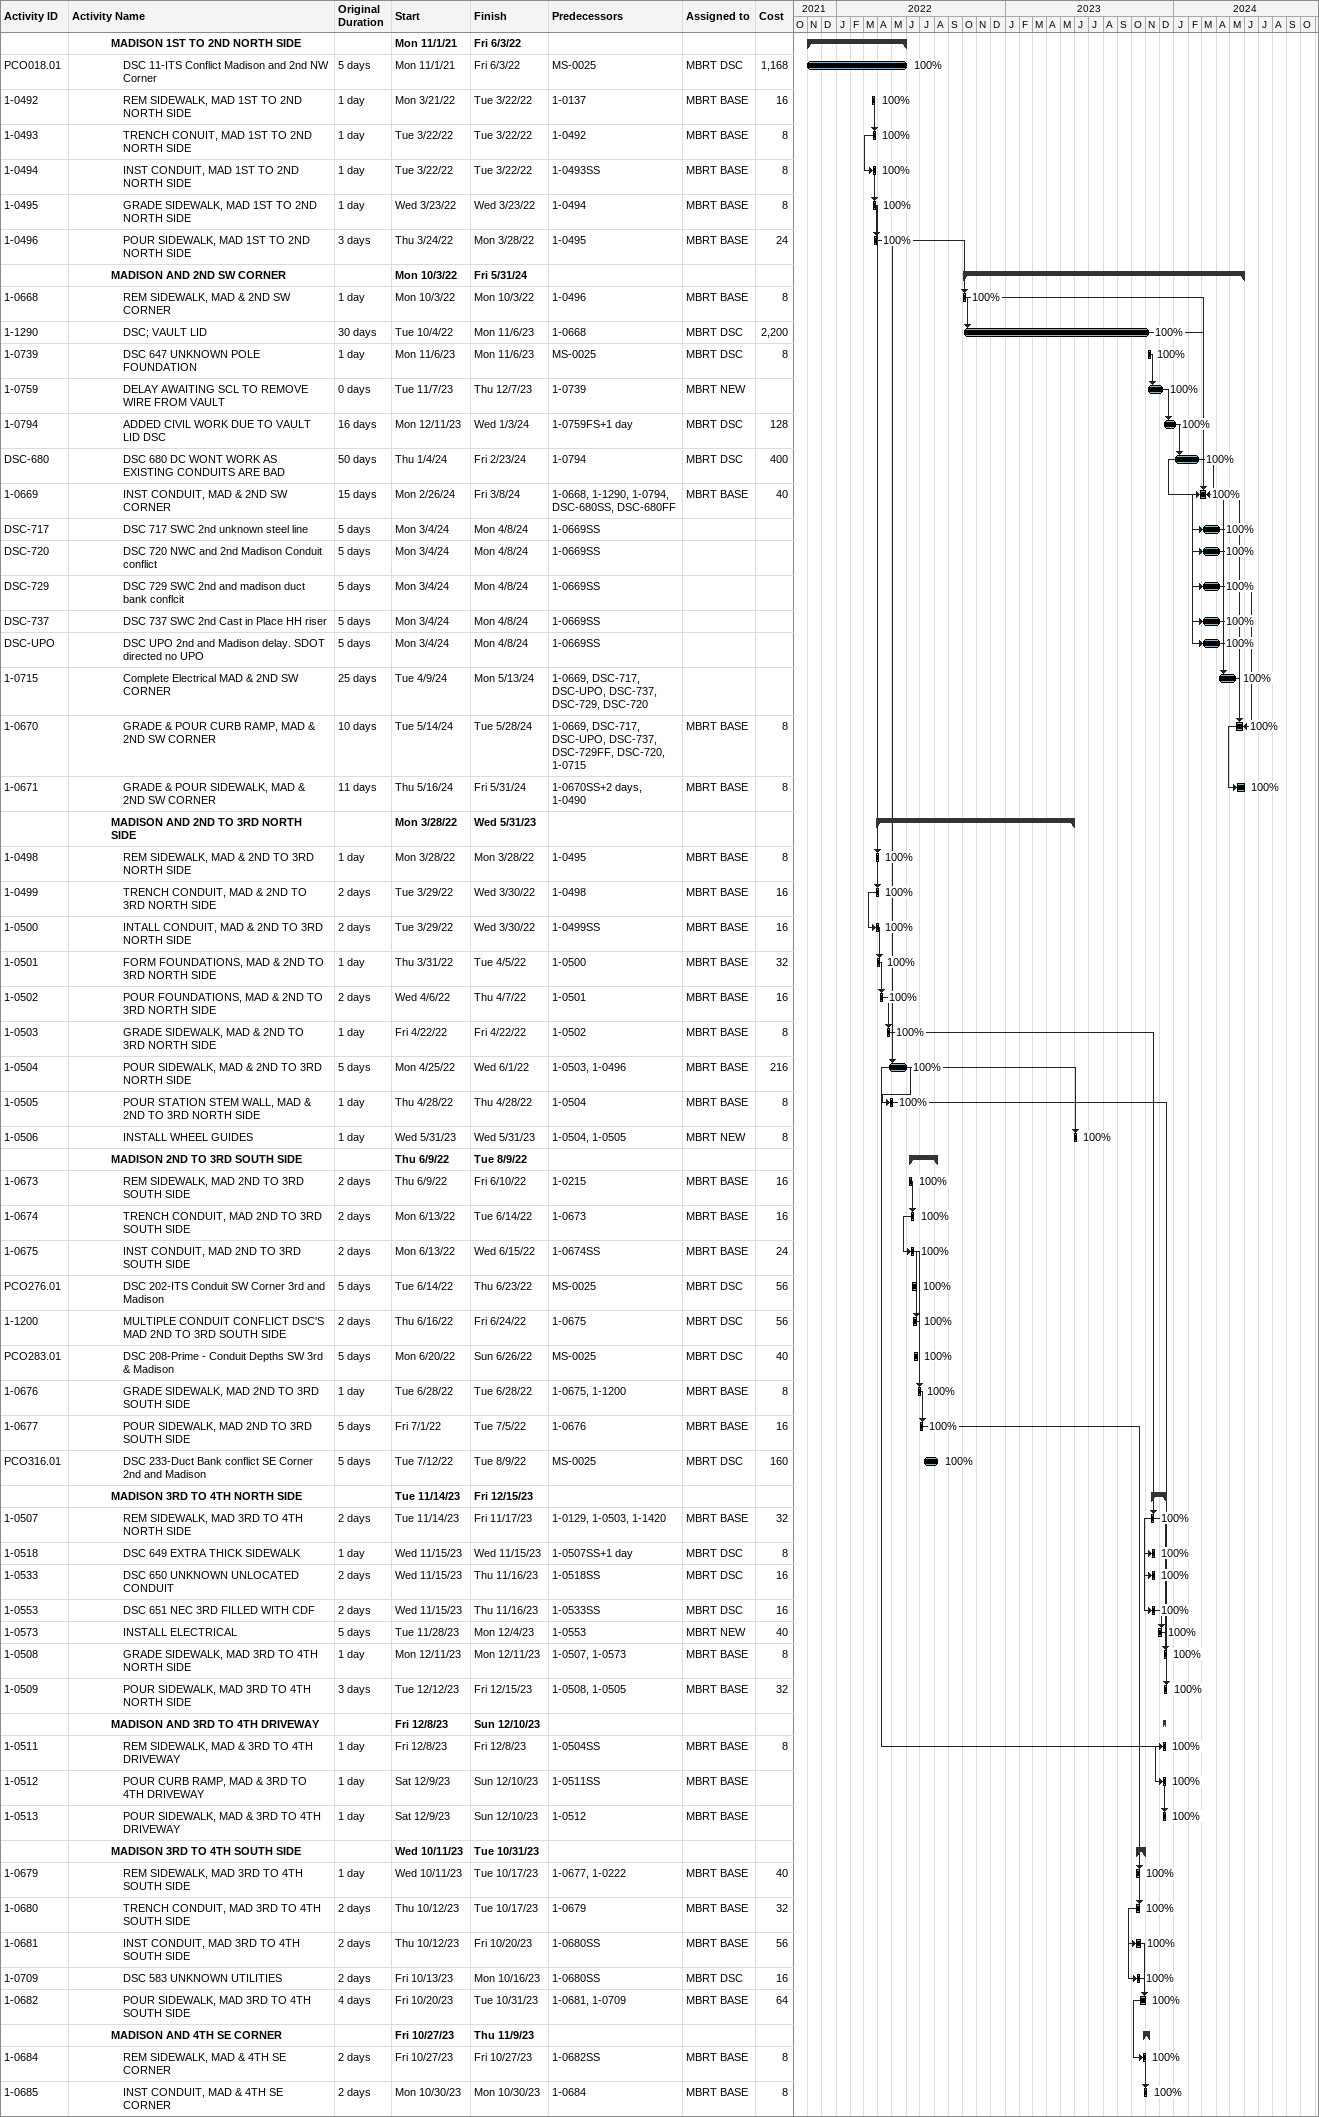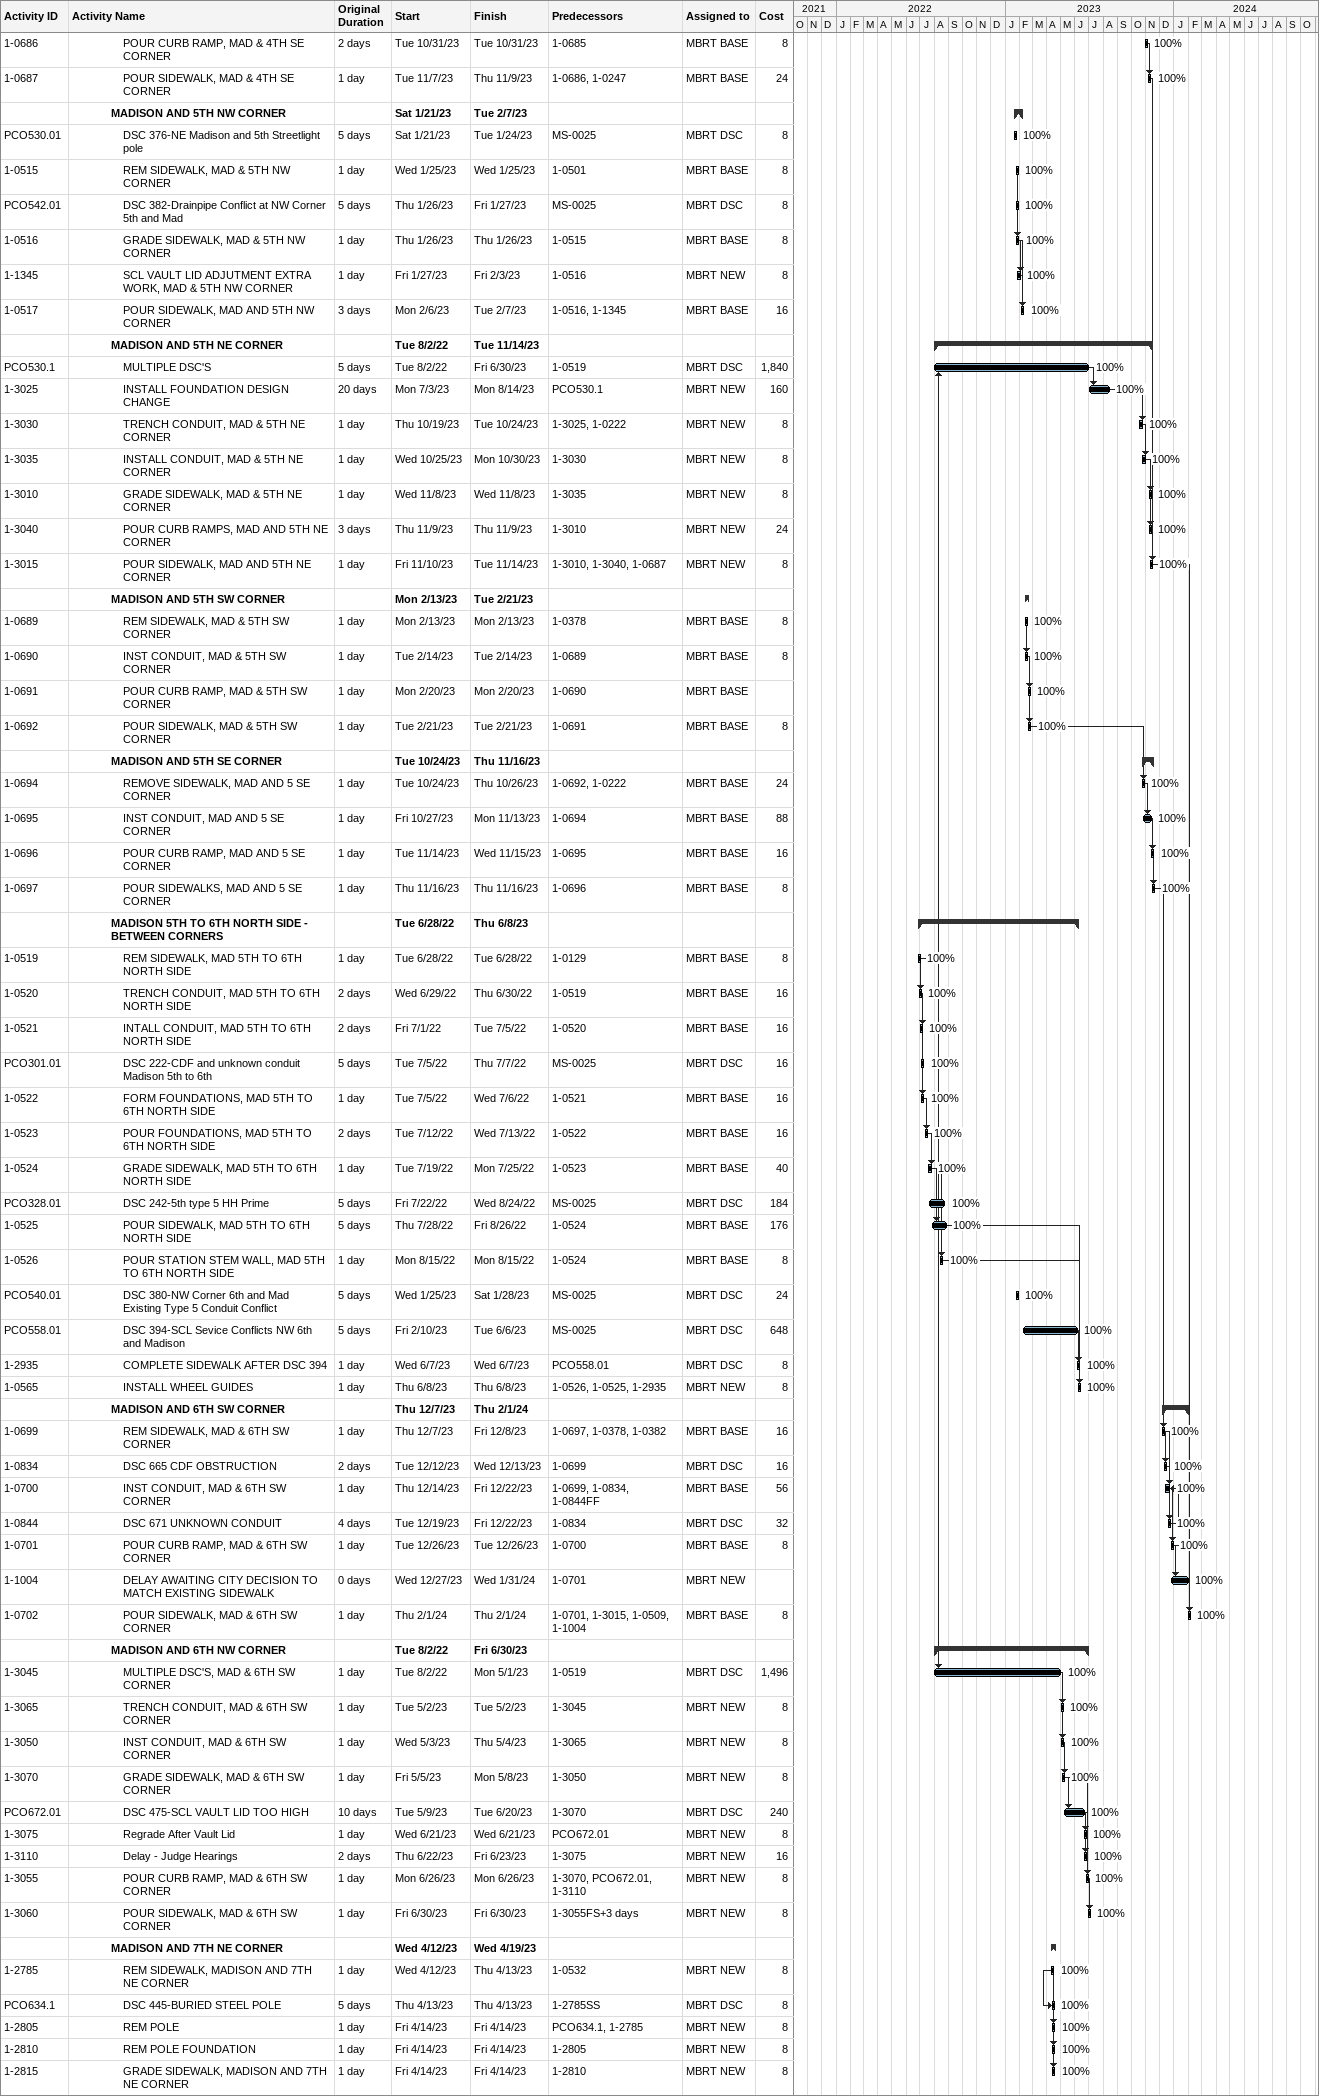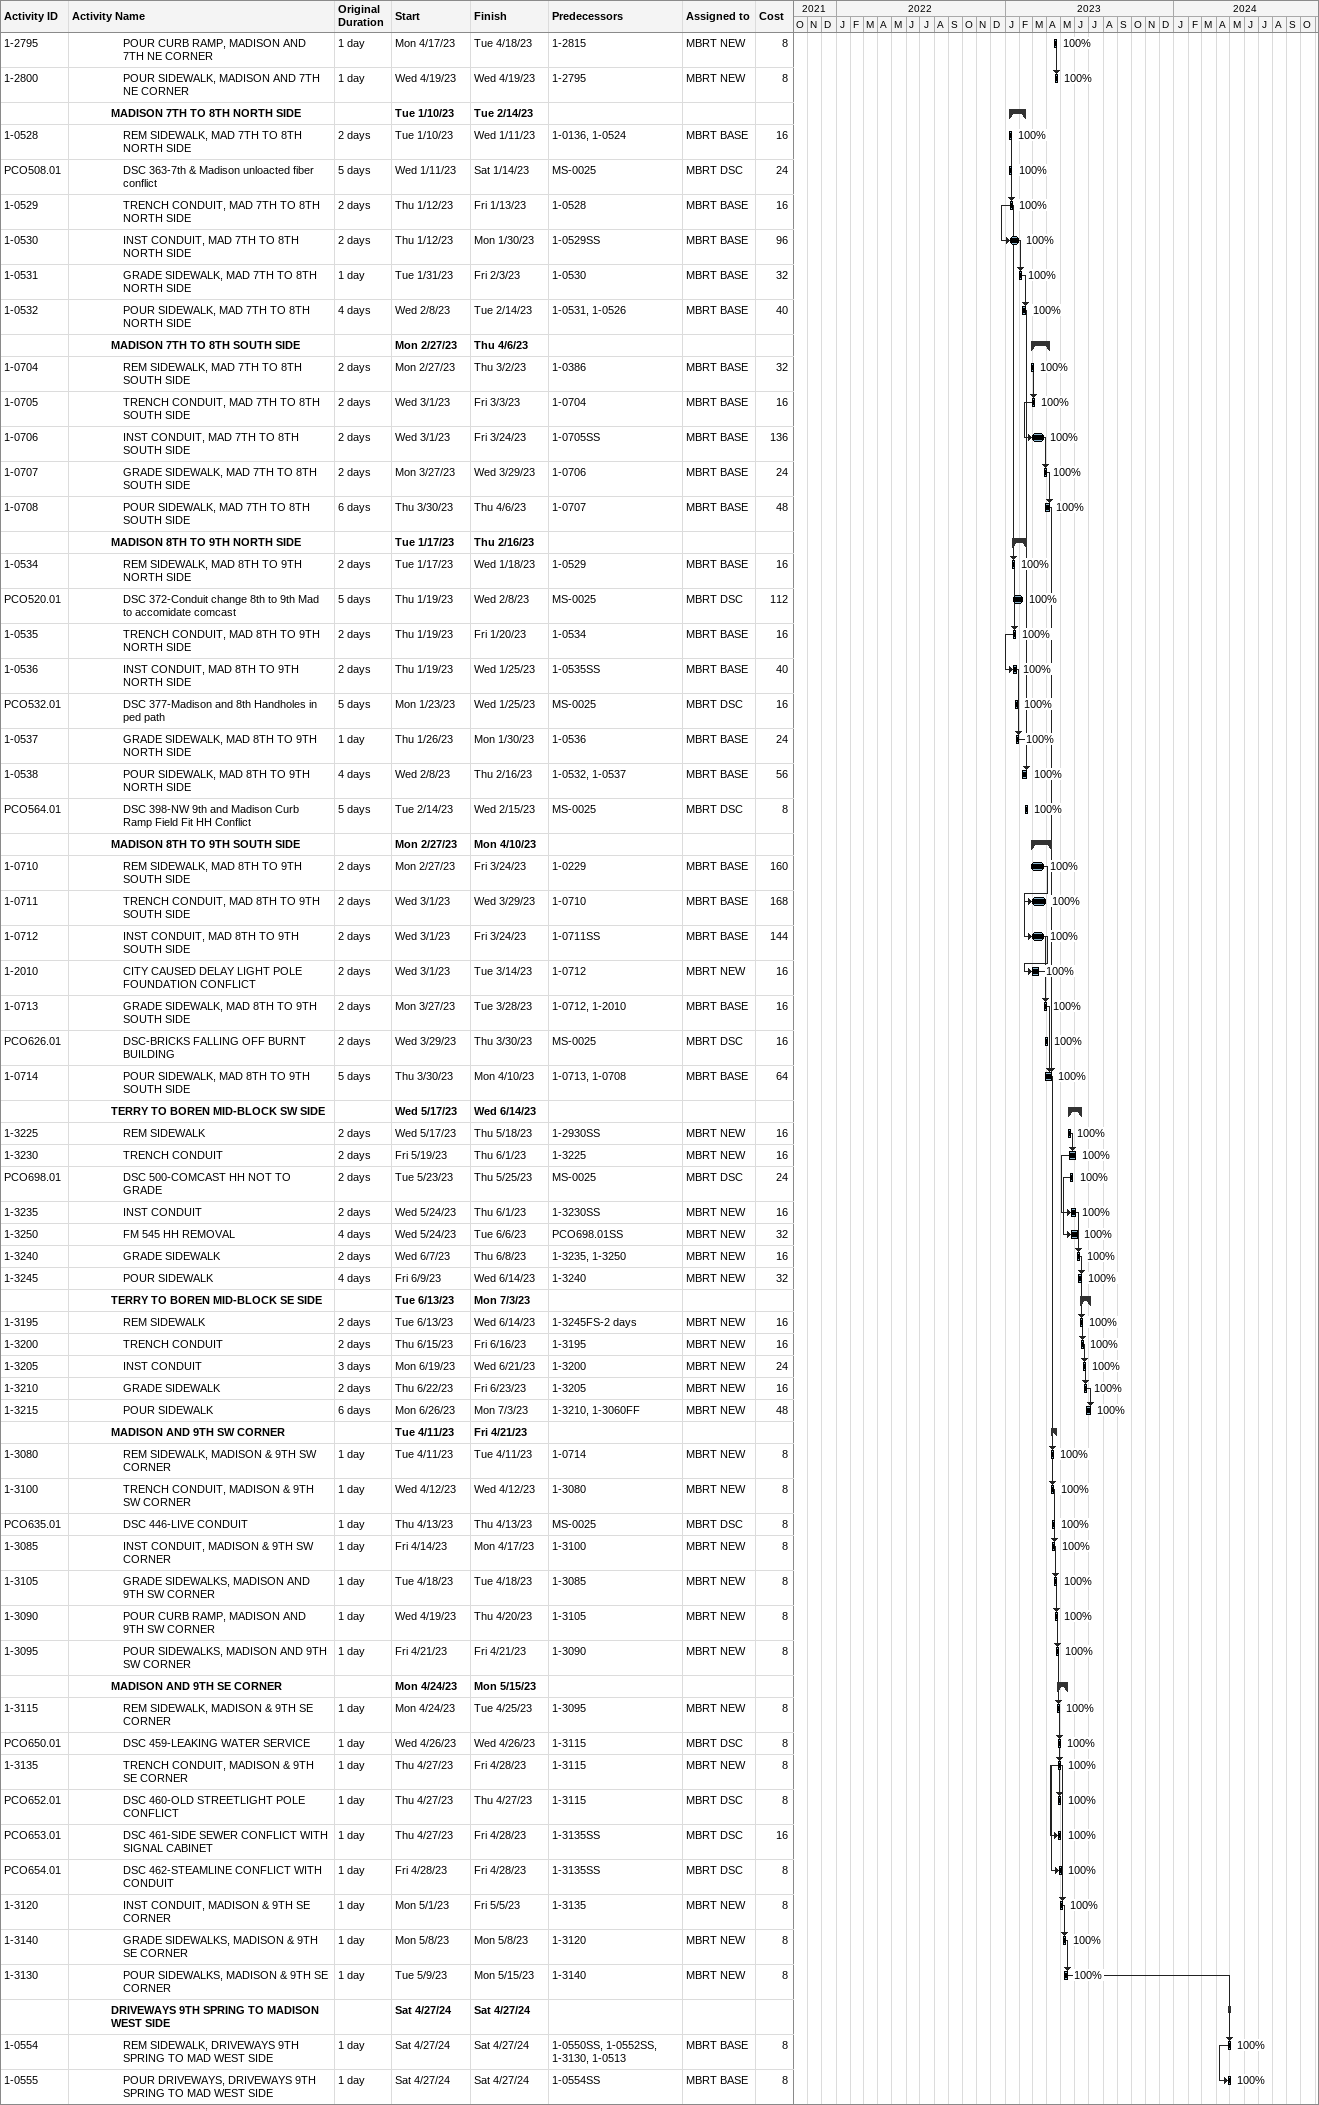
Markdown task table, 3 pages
| ID | Level | Task | Original duration | Start | Finish | Predecessors | Resources | % complete | Cost |
|---|---|---|---|---|---|---|---|---|---|
|  | 4 | **MADISON 1ST TO 2ND NORTH SIDE** |  | 2021-11-01 | 2022-06-03 |  |  |  |  |
| PCO018.01 | 5 | DSC 11-ITS Conflict Madison and 2nd NW Corner | 5d | 2021-11-01 | 2022-06-03 | MS-0025 | MBRT DSC | 100 | 1168 |
| 1-0492 | 5 | REM SIDEWALK, MAD 1ST TO 2ND NORTH SIDE | 1d | 2022-03-21 | 2022-03-22 | 1-0137 | MBRT BASE | 100 | 16 |
| 1-0493 | 5 | TRENCH CONUIT, MAD 1ST TO 2ND NORTH SIDE | 1d | 2022-03-22 | 2022-03-22 | 1-0492 | MBRT BASE | 100 | 8 |
| 1-0494 | 5 | INST CONDUIT, MAD 1ST TO 2ND NORTH SIDE | 1d | 2022-03-22 | 2022-03-22 | 1-0493SS | MBRT BASE | 100 | 8 |
| 1-0495 | 5 | GRADE SIDEWALK, MAD 1ST TO 2ND NORTH SIDE | 1d | 2022-03-23 | 2022-03-23 | 1-0494 | MBRT BASE | 100 | 8 |
| 1-0496 | 5 | POUR SIDEWALK, MAD 1ST TO 2ND NORTH SIDE | 3d | 2022-03-24 | 2022-03-28 | 1-0495 | MBRT BASE | 100 | 24 |
|  | 4 | **MADISON AND 2ND SW CORNER** |  | 2022-10-03 | 2024-05-31 |  |  |  |  |
| 1-0668 | 5 | REM SIDEWALK, MAD & 2ND SW CORNER | 1d | 2022-10-03 | 2022-10-03 | 1-0496 | MBRT BASE | 100 | 8 |
| 1-1290 | 5 | DSC; VAULT LID | 30d | 2022-10-04 | 2023-11-06 | 1-0668 | MBRT DSC | 100 | 2200 |
| 1-0739 | 5 | DSC 647 UNKNOWN POLE FOUNDATION | 1d | 2023-11-06 | 2023-11-06 | MS-0025 | MBRT DSC | 100 | 8 |
| 1-0759 | 5 | DELAY AWAITING SCL TO REMOVE WIRE FROM VAULT | 0d | 2023-11-07 | 2023-12-07 | 1-0739 | MBRT NEW | 100 |  |
| 1-0794 | 5 | ADDED CIVIL WORK DUE TO VAULT LID DSC | 16d | 2023-12-11 | 2024-01-03 | 1-0759FS+1d | MBRT DSC | 100 | 128 |
| DSC-680 | 5 | DSC 680 DC WONT WORK AS EXISTING CONDUITS ARE BAD | 50d | 2024-01-04 | 2024-02-23 | 1-0794 | MBRT DSC | 100 | 400 |
| 1-0669 | 5 | INST CONDUIT, MAD & 2ND SW CORNER | 15d | 2024-02-26 | 2024-03-08 | 1-0668, 1-1290, 1-0794, DSC-680SS, DSC-680FF | MBRT BASE | 100 | 40 |
| DSC-717 | 5 | DSC 717 SWC 2nd unknown steel line | 5d | 2024-03-04 | 2024-04-08 | 1-0669SS |  | 100 |  |
| DSC-720 | 5 | DSC 720 NWC and 2nd Madison Conduit conflict | 5d | 2024-03-04 | 2024-04-08 | 1-0669SS |  | 100 |  |
| DSC-729 | 5 | DSC 729 SWC 2nd and madison duct bank conflcit | 5d | 2024-03-04 | 2024-04-08 | 1-0669SS |  | 100 |  |
| DSC-737 | 5 | DSC 737 SWC 2nd Cast in Place HH riser | 5d | 2024-03-04 | 2024-04-08 | 1-0669SS |  | 100 |  |
| DSC-UPO | 5 | DSC UPO 2nd and Madison delay. SDOT directed no UPO | 5d | 2024-03-04 | 2024-04-08 | 1-0669SS |  | 100 |  |
| 1-0715 | 5 | Complete Electrical MAD & 2ND SW CORNER | 25d | 2024-04-09 | 2024-05-13 | 1-0669, DSC-717, DSC-UPO, DSC-737, DSC-729, DSC-720 |  | 100 |  |
| 1-0670 | 5 | GRADE & POUR CURB RAMP, MAD & 2ND SW CORNER | 10d | 2024-05-14 | 2024-05-28 | 1-0669, DSC-717, DSC-UPO, DSC-737, DSC-729FF, DSC-720, 1-0715 | MBRT BASE | 100 | 8 |
| 1-0671 | 5 | GRADE & POUR SIDEWALK, MAD & 2ND SW CORNER | 11d | 2024-05-16 | 2024-05-31 | 1-0670SS+2d, 1-0490 | MBRT BASE | 100 | 8 |
|  | 4 | **MADISON AND 2ND TO 3RD NORTH SIDE** |  | 2022-03-28 | 2023-05-31 |  |  |  |  |
| 1-0498 | 5 | REM SIDEWALK, MAD & 2ND TO 3RD NORTH SIDE | 1d | 2022-03-28 | 2022-03-28 | 1-0495 | MBRT BASE | 100 | 8 |
| 1-0499 | 5 | TRENCH CONDUIT, MAD & 2ND TO 3RD NORTH SIDE | 2d | 2022-03-29 | 2022-03-30 | 1-0498 | MBRT BASE | 100 | 16 |
| 1-0500 | 5 | INTALL CONDUIT, MAD & 2ND TO 3RD NORTH SIDE | 2d | 2022-03-29 | 2022-03-30 | 1-0499SS | MBRT BASE | 100 | 16 |
| 1-0501 | 5 | FORM FOUNDATIONS, MAD & 2ND TO 3RD NORTH SIDE | 1d | 2022-03-31 | 2022-04-05 | 1-0500 | MBRT BASE | 100 | 32 |
| 1-0502 | 5 | POUR FOUNDATIONS, MAD & 2ND TO 3RD NORTH SIDE | 2d | 2022-04-06 | 2022-04-07 | 1-0501 | MBRT BASE | 100 | 16 |
| 1-0503 | 5 | GRADE SIDEWALK, MAD & 2ND TO 3RD NORTH SIDE | 1d | 2022-04-22 | 2022-04-22 | 1-0502 | MBRT BASE | 100 | 8 |
| 1-0504 | 5 | POUR SIDEWALK, MAD & 2ND TO 3RD NORTH SIDE | 5d | 2022-04-25 | 2022-06-01 | 1-0503, 1-0496 | MBRT BASE | 100 | 216 |
| 1-0505 | 5 | POUR STATION STEM WALL, MAD & 2ND TO 3RD NORTH SIDE | 1d | 2022-04-28 | 2022-04-28 | 1-0504 | MBRT BASE | 100 | 8 |
| 1-0506 | 5 | INSTALL WHEEL GUIDES | 1d | 2023-05-31 | 2023-05-31 | 1-0504, 1-0505 | MBRT NEW | 100 | 8 |
|  | 4 | **MADISON 2ND TO 3RD SOUTH SIDE** |  | 2022-06-09 | 2022-08-09 |  |  |  |  |
| 1-0673 | 5 | REM SIDEWALK, MAD 2ND TO 3RD SOUTH SIDE | 2d | 2022-06-09 | 2022-06-10 | 1-0215 | MBRT BASE | 100 | 16 |
| 1-0674 | 5 | TRENCH CONDUIT, MAD 2ND TO 3RD SOUTH SIDE | 2d | 2022-06-13 | 2022-06-14 | 1-0673 | MBRT BASE | 100 | 16 |
| 1-0675 | 5 | INST CONDUIT, MAD 2ND TO 3RD SOUTH SIDE | 2d | 2022-06-13 | 2022-06-15 | 1-0674SS | MBRT BASE | 100 | 24 |
| PCO276.01 | 5 | DSC 202-ITS Conduit SW Corner 3rd and Madison | 5d | 2022-06-14 | 2022-06-23 | MS-0025 | MBRT DSC | 100 | 56 |
| 1-1200 | 5 | MULTIPLE CONDUIT CONFLICT DSC'S MAD 2ND TO 3RD SOUTH SIDE | 2d | 2022-06-16 | 2022-06-24 | 1-0675 | MBRT DSC | 100 | 56 |
| PCO283.01 | 5 | DSC 208-Prime - Conduit Depths SW 3rd & Madison | 5d | 2022-06-20 | 2022-06-26 | MS-0025 | MBRT DSC | 100 | 40 |
| 1-0676 | 5 | GRADE SIDEWALK, MAD 2ND TO 3RD SOUTH SIDE | 1d | 2022-06-28 | 2022-06-28 | 1-0675, 1-1200 | MBRT BASE | 100 | 8 |
| 1-0677 | 5 | POUR SIDEWALK, MAD 2ND TO 3RD SOUTH SIDE | 5d | 2022-07-01 | 2022-07-05 | 1-0676 | MBRT BASE | 100 | 16 |
| PCO316.01 | 5 | DSC 233-Duct Bank conflict SE Corner 2nd and Madison | 5d | 2022-07-12 | 2022-08-09 | MS-0025 | MBRT DSC | 100 | 160 |
|  | 4 | **MADISON 3RD TO 4TH NORTH SIDE** |  | 2023-11-14 | 2023-12-15 |  |  |  |  |
| 1-0507 | 5 | REM SIDEWALK, MAD 3RD TO 4TH NORTH SIDE | 2d | 2023-11-14 | 2023-11-17 | 1-0129, 1-0503, 1-1420 | MBRT BASE | 100 | 32 |
| 1-0518 | 5 | DSC 649 EXTRA THICK SIDEWALK | 1d | 2023-11-15 | 2023-11-15 | 1-0507SS+1d | MBRT DSC | 100 | 8 |
| 1-0533 | 5 | DSC 650 UNKNOWN UNLOCATED CONDUIT | 2d | 2023-11-15 | 2023-11-16 | 1-0518SS | MBRT DSC | 100 | 16 |
| 1-0553 | 5 | DSC 651 NEC 3RD FILLED WITH CDF | 2d | 2023-11-15 | 2023-11-16 | 1-0533SS | MBRT DSC | 100 | 16 |
| 1-0573 | 5 | INSTALL ELECTRICAL | 5d | 2023-11-28 | 2023-12-04 | 1-0553 | MBRT NEW | 100 | 40 |
| 1-0508 | 5 | GRADE SIDEWALK, MAD 3RD TO 4TH NORTH SIDE | 1d | 2023-12-11 | 2023-12-11 | 1-0507, 1-0573 | MBRT BASE | 100 | 8 |
| 1-0509 | 5 | POUR SIDEWALK, MAD 3RD TO 4TH NORTH SIDE | 3d | 2023-12-12 | 2023-12-15 | 1-0508, 1-0505 | MBRT BASE | 100 | 32 |
|  | 4 | **MADISON AND 3RD TO 4TH DRIVEWAY** |  | 2023-12-08 | 2023-12-10 |  |  |  |  |
| 1-0511 | 5 | REM SIDEWALK, MAD & 3RD TO 4TH DRIVEWAY | 1d | 2023-12-08 | 2023-12-08 | 1-0504SS | MBRT BASE | 100 | 8 |
| 1-0512 | 5 | POUR CURB RAMP, MAD & 3RD TO 4TH DRIVEWAY | 1d | 2023-12-09 | 2023-12-10 | 1-0511SS | MBRT BASE | 100 |  |
| 1-0513 | 5 | POUR SIDEWALK, MAD & 3RD TO 4TH DRIVEWAY | 1d | 2023-12-09 | 2023-12-10 | 1-0512 | MBRT BASE | 100 |  |
|  | 4 | **MADISON 3RD TO 4TH SOUTH SIDE** |  | 2023-10-11 | 2023-10-31 |  |  |  |  |
| 1-0679 | 5 | REM SIDEWALK, MAD 3RD TO 4TH SOUTH SIDE | 1d | 2023-10-11 | 2023-10-17 | 1-0677, 1-0222 | MBRT BASE | 100 | 40 |
| 1-0680 | 5 | TRENCH CONDUIT, MAD 3RD TO 4TH SOUTH SIDE | 2d | 2023-10-12 | 2023-10-17 | 1-0679 | MBRT BASE | 100 | 32 |
| 1-0681 | 5 | INST CONDUIT, MAD 3RD TO 4TH SOUTH SIDE | 2d | 2023-10-12 | 2023-10-20 | 1-0680SS | MBRT BASE | 100 | 56 |
| 1-0709 | 5 | DSC 583 UNKNOWN UTILITIES | 2d | 2023-10-13 | 2023-10-16 | 1-0680SS | MBRT DSC | 100 | 16 |
| 1-0682 | 5 | POUR SIDEWALK, MAD 3RD TO 4TH SOUTH SIDE | 4d | 2023-10-20 | 2023-10-31 | 1-0681, 1-0709 | MBRT BASE | 100 | 64 |
|  | 4 | **MADISON AND 4TH SE CORNER** |  | 2023-10-27 | 2023-11-09 |  |  |  |  |
| 1-0684 | 5 | REM SIDEWALK, MAD & 4TH SE CORNER | 2d | 2023-10-27 | 2023-10-27 | 1-0682SS | MBRT BASE | 100 | 8 |
| 1-0685 | 5 | INST CONDUIT, MAD & 4TH SE CORNER | 2d | 2023-10-30 | 2023-10-30 | 1-0684 | MBRT BASE | 100 | 8 |
| 1-0686 | 5 | POUR CURB RAMP, MAD & 4TH SE CORNER | 2d | 2023-10-31 | 2023-10-31 | 1-0685 | MBRT BASE | 100 | 8 |
| 1-0687 | 5 | POUR SIDEWALK, MAD & 4TH SE CORNER | 1d | 2023-11-07 | 2023-11-09 | 1-0686, 1-0247 | MBRT BASE | 100 | 24 |
|  | 4 | **MADISON AND 5TH NW CORNER** |  | 2023-01-21 | 2023-02-07 |  |  |  |  |
| PCO530.01 | 5 | DSC 376-NE Madison and 5th Streetlight pole | 5d | 2023-01-21 | 2023-01-24 | MS-0025 | MBRT DSC | 100 | 8 |
| 1-0515 | 5 | REM SIDEWALK, MAD & 5TH NW CORNER | 1d | 2023-01-25 | 2023-01-25 | 1-0501 | MBRT BASE | 100 | 8 |
| PCO542.01 | 5 | DSC 382-Drainpipe Conflict at NW Corner 5th and Mad | 5d | 2023-01-26 | 2023-01-27 | MS-0025 | MBRT DSC | 100 | 8 |
| 1-0516 | 5 | GRADE SIDEWALK, MAD & 5TH NW CORNER | 1d | 2023-01-26 | 2023-01-26 | 1-0515 | MBRT BASE | 100 | 8 |
| 1-1345 | 5 | SCL VAULT LID ADJUTMENT EXTRA WORK, MAD & 5TH NW CORNER | 1d | 2023-01-27 | 2023-02-03 | 1-0516 | MBRT NEW | 100 | 8 |
| 1-0517 | 5 | POUR SIDEWALK, MAD AND 5TH NW CORNER | 3d | 2023-02-06 | 2023-02-07 | 1-0516, 1-1345 | MBRT BASE | 100 | 16 |
|  | 4 | **MADISON AND 5TH NE CORNER** |  | 2022-08-02 | 2023-11-14 |  |  |  |  |
| PCO530.1 | 5 | MULTIPLE DSC'S | 5d | 2022-08-02 | 2023-06-30 | 1-0519 | MBRT DSC | 100 | 1840 |
| 1-3025 | 5 | INSTALL FOUNDATION DESIGN CHANGE | 20d | 2023-07-03 | 2023-08-14 | PCO530.1 | MBRT NEW | 100 | 160 |
| 1-3030 | 5 | TRENCH CONDUIT, MAD & 5TH NE CORNER | 1d | 2023-10-19 | 2023-10-24 | 1-3025, 1-0222 | MBRT NEW | 100 | 8 |
| 1-3035 | 5 | INSTALL CONDUIT, MAD & 5TH NE CORNER | 1d | 2023-10-25 | 2023-10-30 | 1-3030 | MBRT NEW | 100 | 8 |
| 1-3010 | 5 | GRADE SIDEWALK, MAD & 5TH NE CORNER | 1d | 2023-11-08 | 2023-11-08 | 1-3035 | MBRT NEW | 100 | 8 |
| 1-3040 | 5 | POUR CURB RAMPS, MAD AND 5TH NE CORNER | 3d | 2023-11-09 | 2023-11-09 | 1-3010 | MBRT NEW | 100 | 24 |
| 1-3015 | 5 | POUR SIDEWALK, MAD AND 5TH NE CORNER | 1d | 2023-11-10 | 2023-11-14 | 1-3010, 1-3040, 1-0687 | MBRT NEW | 100 | 8 |
|  | 4 | **MADISON AND 5TH SW CORNER** |  | 2023-02-13 | 2023-02-21 |  |  |  |  |
| 1-0689 | 5 | REM SIDEWALK, MAD & 5TH SW CORNER | 1d | 2023-02-13 | 2023-02-13 | 1-0378 | MBRT BASE | 100 | 8 |
| 1-0690 | 5 | INST CONDUIT, MAD & 5TH SW CORNER | 1d | 2023-02-14 | 2023-02-14 | 1-0689 | MBRT BASE | 100 | 8 |
| 1-0691 | 5 | POUR CURB RAMP, MAD & 5TH SW CORNER | 1d | 2023-02-20 | 2023-02-20 | 1-0690 | MBRT BASE | 100 |  |
| 1-0692 | 5 | POUR SIDEWALK, MAD & 5TH SW CORNER | 1d | 2023-02-21 | 2023-02-21 | 1-0691 | MBRT BASE | 100 | 8 |
|  | 4 | **MADISON AND 5TH SE CORNER** |  | 2023-10-24 | 2023-11-16 |  |  |  |  |
| 1-0694 | 5 | REMOVE SIDEWALK, MAD AND 5 SE CORNER | 1d | 2023-10-24 | 2023-10-26 | 1-0692, 1-0222 | MBRT BASE | 100 | 24 |
| 1-0695 | 5 | INST CONDUIT, MAD AND 5 SE CORNER | 1d | 2023-10-27 | 2023-11-13 | 1-0694 | MBRT BASE | 100 | 88 |
| 1-0696 | 5 | POUR CURB RAMP, MAD AND 5 SE CORNER | 1d | 2023-11-14 | 2023-11-15 | 1-0695 | MBRT BASE | 100 | 16 |
| 1-0697 | 5 | POUR SIDEWALKS, MAD AND 5 SE CORNER | 1d | 2023-11-16 | 2023-11-16 | 1-0696 | MBRT BASE | 100 | 8 |
|  | 4 | **MADISON 5TH TO 6TH NORTH SIDE - BETWEEN CORNERS** |  | 2022-06-28 | 2023-06-08 |  |  |  |  |
| 1-0519 | 5 | REM SIDEWALK, MAD 5TH TO 6TH NORTH SIDE | 1d | 2022-06-28 | 2022-06-28 | 1-0129 | MBRT BASE | 100 | 8 |
| 1-0520 | 5 | TRENCH CONDUIT, MAD 5TH TO 6TH NORTH SIDE | 2d | 2022-06-29 | 2022-06-30 | 1-0519 | MBRT BASE | 100 | 16 |
| 1-0521 | 5 | INTALL CONDUIT, MAD 5TH TO 6TH NORTH SIDE | 2d | 2022-07-01 | 2022-07-05 | 1-0520 | MBRT BASE | 100 | 16 |
| PCO301.01 | 5 | DSC 222-CDF and unknown conduit Madison 5th to 6th | 5d | 2022-07-05 | 2022-07-07 | MS-0025 | MBRT DSC | 100 | 16 |
| 1-0522 | 5 | FORM FOUNDATIONS, MAD 5TH TO 6TH NORTH SIDE | 1d | 2022-07-05 | 2022-07-06 | 1-0521 | MBRT BASE | 100 | 16 |
| 1-0523 | 5 | POUR FOUNDATIONS, MAD 5TH TO 6TH NORTH SIDE | 2d | 2022-07-12 | 2022-07-13 | 1-0522 | MBRT BASE | 100 | 16 |
| 1-0524 | 5 | GRADE SIDEWALK, MAD 5TH TO 6TH NORTH SIDE | 1d | 2022-07-19 | 2022-07-25 | 1-0523 | MBRT BASE | 100 | 40 |
| PCO328.01 | 5 | DSC 242-5th type 5 HH Prime | 5d | 2022-07-22 | 2022-08-24 | MS-0025 | MBRT DSC | 100 | 184 |
| 1-0525 | 5 | POUR SIDEWALK, MAD 5TH TO 6TH NORTH SIDE | 5d | 2022-07-28 | 2022-08-26 | 1-0524 | MBRT BASE | 100 | 176 |
| 1-0526 | 5 | POUR STATION STEM WALL, MAD 5TH TO 6TH NORTH SIDE | 1d | 2022-08-15 | 2022-08-15 | 1-0524 | MBRT BASE | 100 | 8 |
| PCO540.01 | 5 | DSC 380-NW Corner 6th and Mad Existing Type 5 Conduit Conflict | 5d | 2023-01-25 | 2023-01-28 | MS-0025 | MBRT DSC | 100 | 24 |
| PCO558.01 | 5 | DSC 394-SCL Sevice Conflicts NW 6th and Madison | 5d | 2023-02-10 | 2023-06-06 | MS-0025 | MBRT DSC | 100 | 648 |
| 1-2935 | 5 | COMPLETE SIDEWALK AFTER DSC 394 | 1d | 2023-06-07 | 2023-06-07 | PCO558.01 | MBRT DSC | 100 | 8 |
| 1-0565 | 5 | INSTALL WHEEL GUIDES | 1d | 2023-06-08 | 2023-06-08 | 1-0526, 1-0525, 1-2935 | MBRT NEW | 100 | 8 |
|  | 4 | **MADISON AND 6TH SW CORNER** |  | 2023-12-07 | 2024-02-01 |  |  |  |  |
| 1-0699 | 5 | REM SIDEWALK, MAD & 6TH SW CORNER | 1d | 2023-12-07 | 2023-12-08 | 1-0697, 1-0378, 1-0382 | MBRT BASE | 100 | 16 |
| 1-0834 | 5 | DSC 665 CDF OBSTRUCTION | 2d | 2023-12-12 | 2023-12-13 | 1-0699 | MBRT DSC | 100 | 16 |
| 1-0700 | 5 | INST CONDUIT, MAD & 6TH SW CORNER | 1d | 2023-12-14 | 2023-12-22 | 1-0699, 1-0834, 1-0844FF | MBRT BASE | 100 | 56 |
| 1-0844 | 5 | DSC 671 UNKNOWN CONDUIT | 4d | 2023-12-19 | 2023-12-22 | 1-0834 | MBRT DSC | 100 | 32 |
| 1-0701 | 5 | POUR CURB RAMP, MAD & 6TH SW CORNER | 1d | 2023-12-26 | 2023-12-26 | 1-0700 | MBRT BASE | 100 | 8 |
| 1-1004 | 5 | DELAY AWAITING CITY DECISION TO MATCH EXISTING SIDEWALK | 0d | 2023-12-27 | 2024-01-31 | 1-0701 | MBRT NEW | 100 |  |
| 1-0702 | 5 | POUR SIDEWALK, MAD & 6TH SW CORNER | 1d | 2024-02-01 | 2024-02-01 | 1-0701, 1-3015, 1-0509, 1-1004 | MBRT BASE | 100 | 8 |
|  | 4 | **MADISON AND 6TH NW CORNER** |  | 2022-08-02 | 2023-06-30 |  |  |  |  |
| 1-3045 | 5 | MULTIPLE DSC'S, MAD & 6TH SW CORNER | 1d | 2022-08-02 | 2023-05-01 | 1-0519 | MBRT DSC | 100 | 1496 |
| 1-3065 | 5 | TRENCH CONDUIT, MAD & 6TH SW CORNER | 1d | 2023-05-02 | 2023-05-02 | 1-3045 | MBRT NEW | 100 | 8 |
| 1-3050 | 5 | INST CONDUIT, MAD & 6TH SW CORNER | 1d | 2023-05-03 | 2023-05-04 | 1-3065 | MBRT NEW | 100 | 8 |
| 1-3070 | 5 | GRADE SIDEWALK, MAD & 6TH SW CORNER | 1d | 2023-05-05 | 2023-05-08 | 1-3050 | MBRT NEW | 100 | 8 |
| PCO672.01 | 5 | DSC 475-SCL VAULT LID TOO HIGH | 10d | 2023-05-09 | 2023-06-20 | 1-3070 | MBRT DSC | 100 | 240 |
| 1-3075 | 5 | Regrade After Vault Lid | 1d | 2023-06-21 | 2023-06-21 | PCO672.01 | MBRT NEW | 100 | 8 |
| 1-3110 | 5 | Delay - Judge Hearings | 2d | 2023-06-22 | 2023-06-23 | 1-3075 | MBRT NEW | 100 | 16 |
| 1-3055 | 5 | POUR CURB RAMP, MAD & 6TH SW CORNER | 1d | 2023-06-26 | 2023-06-26 | 1-3070, PCO672.01, 1-3110 | MBRT NEW | 100 | 8 |
| 1-3060 | 5 | POUR SIDEWALK, MAD & 6TH SW CORNER | 1d | 2023-06-30 | 2023-06-30 | 1-3055FS+3d | MBRT NEW | 100 | 8 |
|  | 4 | **MADISON AND 7TH NE CORNER** |  | 2023-04-12 | 2023-04-19 |  |  |  |  |
| 1-2785 | 5 | REM SIDEWALK, MADISON AND 7TH NE CORNER | 1d | 2023-04-12 | 2023-04-13 | 1-0532 | MBRT NEW | 100 | 8 |
| PCO634.1 | 5 | DSC 445-BURIED STEEL POLE | 5d | 2023-04-13 | 2023-04-13 | 1-2785SS | MBRT DSC | 100 | 8 |
| 1-2805 | 5 | REM POLE | 1d | 2023-04-14 | 2023-04-14 | PCO634.1, 1-2785 | MBRT NEW | 100 | 8 |
| 1-2810 | 5 | REM POLE FOUNDATION | 1d | 2023-04-14 | 2023-04-14 | 1-2805 | MBRT NEW | 100 | 8 |
| 1-2815 | 5 | GRADE SIDEWALK, MADISON AND 7TH NE CORNER | 1d | 2023-04-14 | 2023-04-14 | 1-2810 | MBRT NEW | 100 | 8 |
| 1-2795 | 5 | POUR CURB RAMP, MADISON AND 7TH NE CORNER | 1d | 2023-04-17 | 2023-04-18 | 1-2815 | MBRT NEW | 100 | 8 |
| 1-2800 | 5 | POUR SIDEWALK, MADISON AND 7TH NE CORNER | 1d | 2023-04-19 | 2023-04-19 | 1-2795 | MBRT NEW | 100 | 8 |
|  | 4 | **MADISON 7TH TO 8TH NORTH SIDE** |  | 2023-01-10 | 2023-02-14 |  |  |  |  |
| 1-0528 | 5 | REM SIDEWALK, MAD 7TH TO 8TH NORTH SIDE | 2d | 2023-01-10 | 2023-01-11 | 1-0136, 1-0524 | MBRT BASE | 100 | 16 |
| PCO508.01 | 5 | DSC 363-7th & Madison unloacted fiber conflict | 5d | 2023-01-11 | 2023-01-14 | MS-0025 | MBRT DSC | 100 | 24 |
| 1-0529 | 5 | TRENCH CONDUIT, MAD 7TH TO 8TH NORTH SIDE | 2d | 2023-01-12 | 2023-01-13 | 1-0528 | MBRT BASE | 100 | 16 |
| 1-0530 | 5 | INST CONDUIT, MAD 7TH TO 8TH NORTH SIDE | 2d | 2023-01-12 | 2023-01-30 | 1-0529SS | MBRT BASE | 100 | 96 |
| 1-0531 | 5 | GRADE SIDEWALK, MAD 7TH TO 8TH NORTH SIDE | 1d | 2023-01-31 | 2023-02-03 | 1-0530 | MBRT BASE | 100 | 32 |
| 1-0532 | 5 | POUR SIDEWALK, MAD 7TH TO 8TH NORTH SIDE | 4d | 2023-02-08 | 2023-02-14 | 1-0531, 1-0526 | MBRT BASE | 100 | 40 |
|  | 4 | **MADISON 7TH TO 8TH SOUTH SIDE** |  | 2023-02-27 | 2023-04-06 |  |  |  |  |
| 1-0704 | 5 | REM SIDEWALK, MAD 7TH TO 8TH SOUTH SIDE | 2d | 2023-02-27 | 2023-03-02 | 1-0386 | MBRT BASE | 100 | 32 |
| 1-0705 | 5 | TRENCH CONDUIT, MAD 7TH TO 8TH SOUTH SIDE | 2d | 2023-03-01 | 2023-03-03 | 1-0704 | MBRT BASE | 100 | 16 |
| 1-0706 | 5 | INST CONDUIT, MAD 7TH TO 8TH SOUTH SIDE | 2d | 2023-03-01 | 2023-03-24 | 1-0705SS | MBRT BASE | 100 | 136 |
| 1-0707 | 5 | GRADE SIDEWALK, MAD 7TH TO 8TH SOUTH SIDE | 2d | 2023-03-27 | 2023-03-29 | 1-0706 | MBRT BASE | 100 | 24 |
| 1-0708 | 5 | POUR SIDEWALK, MAD 7TH TO 8TH SOUTH SIDE | 6d | 2023-03-30 | 2023-04-06 | 1-0707 | MBRT BASE | 100 | 48 |
|  | 4 | **MADISON 8TH TO 9TH NORTH SIDE** |  | 2023-01-17 | 2023-02-16 |  |  |  |  |
| 1-0534 | 5 | REM SIDEWALK, MAD 8TH TO 9TH NORTH SIDE | 2d | 2023-01-17 | 2023-01-18 | 1-0529 | MBRT BASE | 100 | 16 |
| PCO520.01 | 5 | DSC 372-Conduit change 8th to 9th Mad to accomidate comcast | 5d | 2023-01-19 | 2023-02-08 | MS-0025 | MBRT DSC | 100 | 112 |
| 1-0535 | 5 | TRENCH CONDUIT, MAD 8TH TO 9TH NORTH SIDE | 2d | 2023-01-19 | 2023-01-20 | 1-0534 | MBRT BASE | 100 | 16 |
| 1-0536 | 5 | INST CONDUIT, MAD 8TH TO 9TH NORTH SIDE | 2d | 2023-01-19 | 2023-01-25 | 1-0535SS | MBRT BASE | 100 | 40 |
| PCO532.01 | 5 | DSC 377-Madison and 8th Handholes in ped path | 5d | 2023-01-23 | 2023-01-25 | MS-0025 | MBRT DSC | 100 | 16 |
| 1-0537 | 5 | GRADE SIDEWALK, MAD 8TH TO 9TH NORTH SIDE | 1d | 2023-01-26 | 2023-01-30 | 1-0536 | MBRT BASE | 100 | 24 |
| 1-0538 | 5 | POUR SIDEWALK, MAD 8TH TO 9TH NORTH SIDE | 4d | 2023-02-08 | 2023-02-16 | 1-0532, 1-0537 | MBRT BASE | 100 | 56 |
| PCO564.01 | 5 | DSC 398-NW 9th and Madison Curb Ramp Field Fit HH Conflict | 5d | 2023-02-14 | 2023-02-15 | MS-0025 | MBRT DSC | 100 | 8 |
|  | 4 | **MADISON 8TH TO 9TH SOUTH SIDE** |  | 2023-02-27 | 2023-04-10 |  |  |  |  |
| 1-0710 | 5 | REM SIDEWALK, MAD 8TH TO 9TH SOUTH SIDE | 2d | 2023-02-27 | 2023-03-24 | 1-0229 | MBRT BASE | 100 | 160 |
| 1-0711 | 5 | TRENCH CONDUIT, MAD 8TH TO 9TH SOUTH SIDE | 2d | 2023-03-01 | 2023-03-29 | 1-0710 | MBRT BASE | 100 | 168 |
| 1-0712 | 5 | INST CONDUIT, MAD 8TH TO 9TH SOUTH SIDE | 2d | 2023-03-01 | 2023-03-24 | 1-0711SS | MBRT BASE | 100 | 144 |
| 1-2010 | 5 | CITY CAUSED DELAY LIGHT POLE FOUNDATION CONFLICT | 2d | 2023-03-01 | 2023-03-14 | 1-0712 | MBRT NEW | 100 | 16 |
| 1-0713 | 5 | GRADE SIDEWALK, MAD 8TH TO 9TH SOUTH SIDE | 2d | 2023-03-27 | 2023-03-28 | 1-0712, 1-2010 | MBRT BASE | 100 | 16 |
| PCO626.01 | 5 | DSC-BRICKS FALLING OFF BURNT BUILDING | 2d | 2023-03-29 | 2023-03-30 | MS-0025 | MBRT DSC | 100 | 16 |
| 1-0714 | 5 | POUR SIDEWALK, MAD 8TH TO 9TH SOUTH SIDE | 5d | 2023-03-30 | 2023-04-10 | 1-0713, 1-0708 | MBRT BASE | 100 | 64 |
|  | 4 | **TERRY TO BOREN MID-BLOCK SW SIDE** |  | 2023-05-17 | 2023-06-14 |  |  |  |  |
| 1-3225 | 5 | REM SIDEWALK | 2d | 2023-05-17 | 2023-05-18 | 1-2930SS | MBRT NEW | 100 | 16 |
| 1-3230 | 5 | TRENCH CONDUIT | 2d | 2023-05-19 | 2023-06-01 | 1-3225 | MBRT NEW | 100 | 16 |
| PCO698.01 | 5 | DSC 500-COMCAST HH NOT TO GRADE | 2d | 2023-05-23 | 2023-05-25 | MS-0025 | MBRT DSC | 100 | 24 |
| 1-3235 | 5 | INST CONDUIT | 2d | 2023-05-24 | 2023-06-01 | 1-3230SS | MBRT NEW | 100 | 16 |
| 1-3250 | 5 | FM 545 HH REMOVAL | 4d | 2023-05-24 | 2023-06-06 | PCO698.01SS | MBRT NEW | 100 | 32 |
| 1-3240 | 5 | GRADE SIDEWALK | 2d | 2023-06-07 | 2023-06-08 | 1-3235, 1-3250 | MBRT NEW | 100 | 16 |
| 1-3245 | 5 | POUR SIDEWALK | 4d | 2023-06-09 | 2023-06-14 | 1-3240 | MBRT NEW | 100 | 32 |
|  | 4 | **TERRY TO BOREN MID-BLOCK SE SIDE** |  | 2023-06-13 | 2023-07-03 |  |  |  |  |
| 1-3195 | 5 | REM SIDEWALK | 2d | 2023-06-13 | 2023-06-14 | 1-3245FS-2d | MBRT NEW | 100 | 16 |
| 1-3200 | 5 | TRENCH CONDUIT | 2d | 2023-06-15 | 2023-06-16 | 1-3195 | MBRT NEW | 100 | 16 |
| 1-3205 | 5 | INST CONDUIT | 3d | 2023-06-19 | 2023-06-21 | 1-3200 | MBRT NEW | 100 | 24 |
| 1-3210 | 5 | GRADE SIDEWALK | 2d | 2023-06-22 | 2023-06-23 | 1-3205 | MBRT NEW | 100 | 16 |
| 1-3215 | 5 | POUR SIDEWALK | 6d | 2023-06-26 | 2023-07-03 | 1-3210, 1-3060FF | MBRT NEW | 100 | 48 |
|  | 4 | **MADISON AND 9TH SW CORNER** |  | 2023-04-11 | 2023-04-21 |  |  |  |  |
| 1-3080 | 5 | REM SIDEWALK, MADISON & 9TH SW CORNER | 1d | 2023-04-11 | 2023-04-11 | 1-0714 | MBRT NEW | 100 | 8 |
| 1-3100 | 5 | TRENCH CONDUIT, MADISON & 9TH SW CORNER | 1d | 2023-04-12 | 2023-04-12 | 1-3080 | MBRT NEW | 100 | 8 |
| PCO635.01 | 5 | DSC 446-LIVE CONDUIT | 1d | 2023-04-13 | 2023-04-13 | MS-0025 | MBRT DSC | 100 | 8 |
| 1-3085 | 5 | INST CONDUIT, MADISON & 9TH SW CORNER | 1d | 2023-04-14 | 2023-04-17 | 1-3100 | MBRT NEW | 100 | 8 |
| 1-3105 | 5 | GRADE SIDEWALKS, MADISON AND 9TH SW CORNER | 1d | 2023-04-18 | 2023-04-18 | 1-3085 | MBRT NEW | 100 | 8 |
| 1-3090 | 5 | POUR CURB RAMP, MADISON AND 9TH SW CORNER | 1d | 2023-04-19 | 2023-04-20 | 1-3105 | MBRT NEW | 100 | 8 |
| 1-3095 | 5 | POUR SIDEWALKS, MADISON AND 9TH SW CORNER | 1d | 2023-04-21 | 2023-04-21 | 1-3090 | MBRT NEW | 100 | 8 |
|  | 4 | **MADISON AND 9TH SE CORNER** |  | 2023-04-24 | 2023-05-15 |  |  |  |  |
| 1-3115 | 5 | REM SIDEWALK, MADISON & 9TH SE CORNER | 1d | 2023-04-24 | 2023-04-25 | 1-3095 | MBRT NEW | 100 | 8 |
| PCO650.01 | 5 | DSC 459-LEAKING WATER SERVICE | 1d | 2023-04-26 | 2023-04-26 | 1-3115 | MBRT DSC | 100 | 8 |
| 1-3135 | 5 | TRENCH CONDUIT, MADISON & 9TH SE CORNER | 1d | 2023-04-27 | 2023-04-28 | 1-3115 | MBRT NEW | 100 | 8 |
| PCO652.01 | 5 | DSC 460-OLD STREETLIGHT POLE CONFLICT | 1d | 2023-04-27 | 2023-04-27 | 1-3115 | MBRT DSC | 100 | 8 |
| PCO653.01 | 5 | DSC 461-SIDE SEWER CONFLICT WITH SIGNAL CABINET | 1d | 2023-04-27 | 2023-04-28 | 1-3135SS | MBRT DSC | 100 | 16 |
| PCO654.01 | 5 | DSC 462-STEAMLINE CONFLICT WITH CONDUIT | 1d | 2023-04-28 | 2023-04-28 | 1-3135SS | MBRT DSC | 100 | 8 |
| 1-3120 | 5 | INST CONDUIT, MADISON & 9TH SE CORNER | 1d | 2023-05-01 | 2023-05-05 | 1-3135 | MBRT NEW | 100 | 8 |
| 1-3140 | 5 | GRADE SIDEWALKS, MADISON & 9TH SE CORNER | 1d | 2023-05-08 | 2023-05-08 | 1-3120 | MBRT NEW | 100 | 8 |
| 1-3130 | 5 | POUR SIDEWALKS, MADISON & 9TH SE CORNER | 1d | 2023-05-09 | 2023-05-15 | 1-3140 | MBRT NEW | 100 | 8 |
|  | 4 | **DRIVEWAYS 9TH SPRING TO MADISON WEST SIDE** |  | 2024-04-27 | 2024-04-27 |  |  |  |  |
| 1-0554 | 5 | REM SIDEWALK, DRIVEWAYS 9TH SPRING TO MAD WEST SIDE | 1d | 2024-04-27 | 2024-04-27 | 1-0550SS, 1-0552SS, 1-3130, 1-0513 | MBRT BASE | 100 | 8 |
| 1-0555 | 5 | POUR DRIVEWAYS, DRIVEWAYS 9TH SPRING TO MAD WEST SIDE | 1d | 2024-04-27 | 2024-04-27 | 1-0554SS | MBRT BASE | 100 | 8 |
